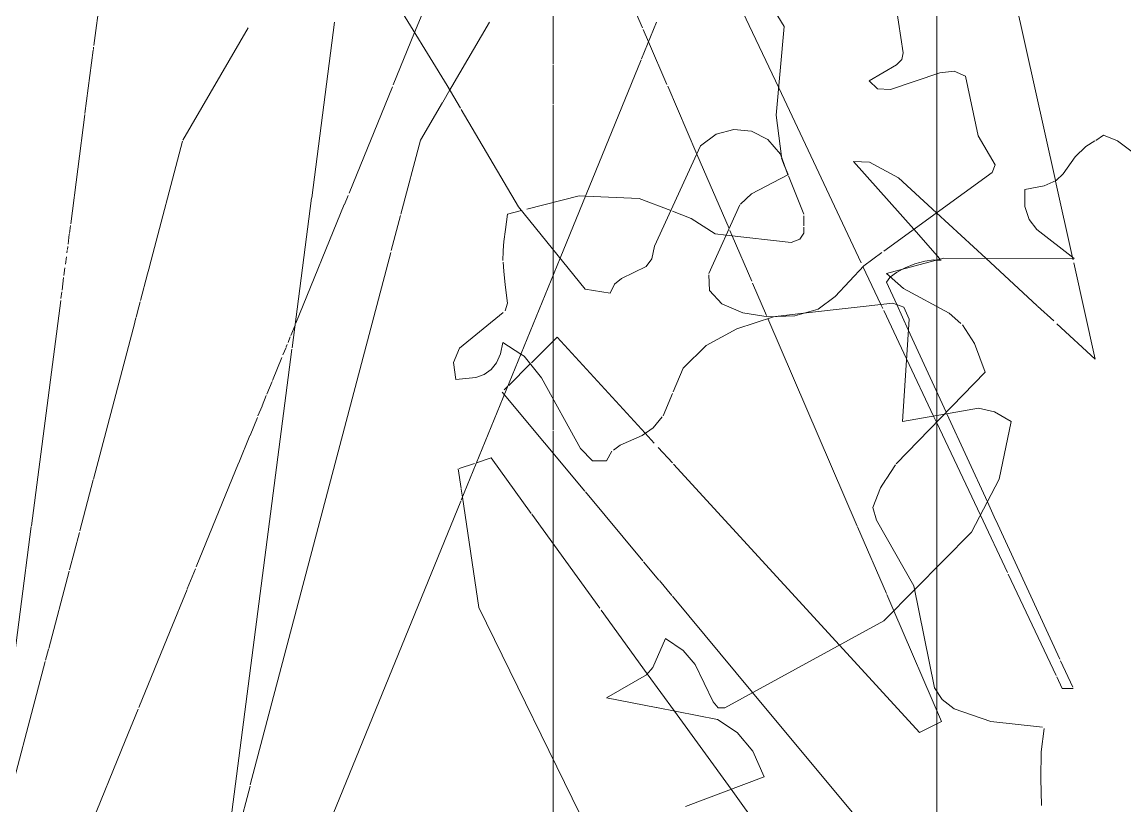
# Model space of a CAD drawing. Header units: inches. Extents: x 1275 to 2881, y -101 to 461.
# Drawn here: x 1410.81 to 1425.7, y 17.27 to 27.86 of the extents above; entities that cross this region are included whole.
import ezdxf

# ---------------------------------------------------------------- set-up
doc = ezdxf.new("R2010")
doc.units = ezdxf.units.IN
doc.header["$MEASUREMENT"] = 0
for name, color, linetype, lineweight in [('A-DETL-GENF-1', 7, 'Continuous', 9), ('A-DETL-GENF-2', 253, 'Continuous', 9), ('A-DETL-GENF-3', 8, 'Continuous', 9)]:
    doc.layers.add(name, color=color, linetype=linetype, lineweight=lineweight)

# ---------------------------------------------------------------- blocks, each defined once
blk = doc.blocks.new('lupin 26755 - lupin 26755-V5-BUILDING SECTION - EAST_WEST _ PREP KITCHEN - LOOKING SOUTH')
at = {"layer": 'A-DETL-GENF-2'}
for p, q in [((1414.717, 25.491), (1415.025, 27.863)), ((1417.116, 27.863), (1416.609, 26.994)), ((1419.171, 27.365), (1419.374, 27.863)), ((1418.071, 24.674), (1419.165, 27.351)), ((1416.607, 26.991), (1416.581, 26.946)), ((1416.581, 26.946), (1416.486, 26.783)), ((1416.482, 26.777), (1416.186, 26.269)), ((1416.186, 26.269), (1415.922, 25.266)), ((1414.453, 23.464), (1414.716, 25.484)), ((1415.918, 25.252), (1415.792, 24.776)), ((1415.786, 24.752), (1413.888, 17.559)), ((1416.736, 21.406), (1418.071, 24.674)), ((1413.489, 16.051), (1414.45, 23.443)), ((1414.331, 15.518), (1416.73, 21.391)), ((1413.884, 17.542), (1413.49, 16.051))]:
    blk.add_line(p, q, dxfattribs=at)
blk = doc.blocks.new('lupin 26755 - lupin 26755-V6-BUILDING SECTION - EAST_WEST _ PREP KITCHEN - LOOKING SOUTH')
at = {"layer": 'A-DETL-GENF-2'}
for p, q in [((1424.141, 28.511), (1424.761, 25.721)), ((1422.138, 24.611), (1421.023, 26.973)), ((1419.918, 26.08), (1420.352, 25.073)), ((1422.248, 25.969), (1422.034, 25.98)), ((1422.034, 25.98), (1422.848, 25.064)), ((1422.642, 25.757), (1422.248, 25.969)), ((1423.154, 25.286), (1422.642, 25.757)), ((1424.763, 25.712), (1424.991, 24.683)), ((1423.82, 24.672), (1423.154, 25.286)), ((1422.848, 25.064), (1423.201, 24.666)), ((1420.394, 24.975), (1420.659, 24.361)), ((1422.861, 24.596), (1422.729, 24.543)), ((1422.996, 24.634), (1422.861, 24.596)), ((1423.12, 24.652), (1422.996, 24.634)), ((1423.161, 24.649), (1423.12, 24.652)), ((1423.215, 24.645), (1423.161, 24.649)), ((1424.514, 24.032), (1423.82, 24.672)), ((1424.991, 24.683), (1424.999, 24.651)), ((1425.008, 24.61), (1425.297, 23.31)), ((1422.403, 24.049), (1422.161, 24.561)), ((1422.613, 24.481), (1422.532, 24.42)), ((1422.697, 24.526), (1422.613, 24.481)), ((1422.729, 24.543), (1422.697, 24.526)), ((1420.67, 24.335), (1420.858, 23.9)), ((1422.525, 24.414), (1422.479, 24.348)), ((1422.479, 24.348), (1422.617, 24.048)), ((1422.428, 23.996), (1422.403, 24.049)), ((1422.617, 24.048), (1422.773, 23.707)), ((1424.738, 23.826), (1424.52, 24.026)), ((1420.876, 23.857), (1422.083, 21.055)), ((1422.749, 23.316), (1422.441, 23.969)), ((1422.773, 23.707), (1423.286, 22.593)), ((1425.297, 23.31), (1424.777, 23.789)), ((1418.03, 23.607), (1417.684, 23.261)), ((1419.221, 22.308), (1418.03, 23.607)), ((1417.669, 23.246), (1417.379, 22.956)), ((1423.115, 22.541), (1422.749, 23.316)), ((1417.318, 22.83), (1418.405, 21.526)), ((1423.154, 22.457), (1423.115, 22.541)), ((1419.34, 22.177), (1419.221, 22.308)), ((1419.588, 21.907), (1419.396, 22.116)), ((1417.14, 21.976), (1416.942, 21.91)), ((1417.682, 21.226), (1417.14, 21.976)), ((1421.843, 19.447), (1419.602, 21.892)), ((1418.413, 21.516), (1419.189, 20.584)), ((1416.752, 21.446), (1416.975, 19.954)), ((1423.841, 21.383), (1423.953, 21.141)), ((1418.609, 19.945), (1417.691, 21.214)), ((1424.112, 20.429), (1423.747, 21.202)), ((1422.088, 21.045), (1422.477, 20.142)), ((1423.956, 21.134), (1424.819, 19.255)), ((1419.198, 20.574), (1419.404, 20.326)), ((1424.77, 19.035), (1424.123, 20.406)), ((1419.412, 20.318), (1419.579, 20.117)), ((1422.482, 20.131), (1422.576, 19.911)), ((1419.588, 20.106), (1420.671, 18.806)), ((1416.975, 19.954), (1419.604, 14.583)), ((1419.249, 19.061), (1418.627, 19.92)), ((1422.576, 19.911), (1423.22, 18.417)), ((1422.924, 18.268), (1421.843, 19.447)), ((1424.829, 19.235), (1424.993, 18.877)), ((1419.615, 18.555), (1419.249, 19.061)), ((1424.852, 18.861), (1424.777, 19.019)), ((1420.671, 18.806), (1422.428, 16.698)), ((1425, 18.861), (1424.852, 18.861)), ((1420.379, 17.499), (1419.615, 18.555)), ((1423.22, 18.417), (1422.924, 18.268)), ((1420.892, 16.79), (1420.379, 17.499))]:
    blk.add_line(p, q, dxfattribs=at)
at = {"layer": 'A-DETL-GENF-3'}
for p, q in [((1418.862, 28.53), (1419.182, 27.787)), ((1421.023, 26.973), (1420.266, 28.577)), ((1419.193, 27.762), (1419.265, 27.596)), ((1419.265, 27.596), (1419.514, 27.019)), ((1419.524, 26.996), (1419.918, 26.08)), ((1420.364, 25.046), (1420.394, 24.975)), ((1417.363, 22.94), (1417.317, 22.894)), ((1417.288, 22.865), (1417.318, 22.83)), ((1423.295, 22.572), (1423.841, 21.383)), ((1423.747, 21.202), (1423.154, 22.457)), ((1416.916, 21.901), (1416.706, 21.831)), ((1416.695, 21.827), (1416.735, 21.564)), ((1416.736, 21.554), (1416.752, 21.446))]:
    blk.add_line(p, q, dxfattribs=at)
blk = doc.blocks.new('lupin 26755 - lupin 26755-V7-BUILDING SECTION - EAST_WEST _ PREP KITCHEN - LOOKING SOUTH')
at = {"layer": 'A-DETL-GENF-3'}
for p, q in [((1416.107, 27.721), (1416.581, 28.881)), ((1411.775, 27.547), (1411.895, 28.468)), ((1413.861, 27.785), (1412.977, 26.269)), ((1415.817, 27.013), (1416.107, 27.721)), ((1411.655, 26.626), (1411.766, 27.482)), ((1411.768, 27.493), (1411.772, 27.523)), ((1415.221, 25.553), (1415.808, 26.988)), ((1411.462, 25.139), (1411.653, 26.613)), ((1412.973, 26.252), (1412.527, 24.561)), ((1415.158, 25.398), (1415.209, 25.522)), ((1414.504, 23.797), (1415.157, 25.397)), ((1411.445, 25.006), (1411.459, 25.117)), ((1411.426, 24.862), (1411.443, 24.996)), ((1411.41, 24.744), (1411.415, 24.776)), ((1411.417, 24.792), (1411.422, 24.833)), ((1411.391, 24.591), (1411.404, 24.693)), ((1411.371, 24.438), (1411.384, 24.543)), ((1412.501, 24.463), (1412.405, 24.101)), ((1412.526, 24.558), (1412.501, 24.464)), ((1411.345, 24.242), (1411.367, 24.412)), ((1411.33, 24.128), (1411.342, 24.217)), ((1410.931, 21.058), (1411.327, 24.1)), ((1412.401, 24.084), (1412.365, 23.948)), ((1412.344, 23.868), (1412.328, 23.809)), ((1412.364, 23.943), (1412.345, 23.875)), ((1412.328, 23.807), (1411.769, 21.689)), ((1414.435, 23.629), (1414.493, 23.77)), ((1414.397, 23.534), (1414.428, 23.611)), ((1414.329, 23.368), (1414.37, 23.469)), ((1414.373, 23.476), (1414.385, 23.507)), ((1414.186, 23.02), (1414.313, 23.33)), ((1414.111, 22.835), (1414.182, 23.01)), ((1414.046, 22.677), (1414.104, 22.818)), ((1413.991, 22.542), (1414.046, 22.676)), ((1413.884, 22.279), (1413.983, 22.521)), ((1413.732, 21.909), (1413.883, 22.277)), ((1413.158, 20.503), (1413.73, 21.903)), ((1411.767, 21.68), (1411.584, 20.99)), ((1410.279, 16.044), (1410.93, 21.048)), ((1411.579, 20.97), (1411.446, 20.465)), ((1411.44, 20.444), (1411.165, 19.401)), ((1413.037, 20.207), (1413.148, 20.477)), ((1412.806, 19.64), (1413.033, 20.197)), ((1412.382, 18.602), (1412.805, 19.638)), ((1411.162, 19.39), (1411.123, 19.243)), ((1411.119, 19.226), (1410.279, 16.044)), ((1412.198, 18.153), (1412.374, 18.583)), ((1411.18, 15.66), (1412.198, 18.153))]:
    blk.add_line(p, q, dxfattribs=at)
blk = doc.blocks.new('magnolia 26756 - magnolia 26756-V8-BUILDING SECTION - EAST_WEST _ PREP KITCHEN - LOOKING SOUTH')
at = {"layer": 'A-DETL-GENF-2'}
for p, q in [((1415.812, 28.201), (1416.546, 27.005)), ((1422.703, 27.446), (1422.611, 28.067)), ((1422.684, 27.359), (1422.703, 27.446)), ((1422.245, 27.068), (1422.613, 27.285)), ((1422.613, 27.285), (1422.684, 27.359)), ((1423.197, 27.178), (1422.532, 26.954)), ((1423.394, 27.201), (1423.197, 27.178)), ((1423.545, 27.134), (1423.394, 27.201)), ((1423.718, 26.328), (1423.545, 27.134)), ((1416.546, 27.005), (1416.725, 26.701)), ((1422.359, 26.959), (1422.245, 27.068)), ((1422.532, 26.954), (1422.359, 26.959)), ((1416.736, 26.683), (1417.51, 25.367)), ((1420.178, 26.348), (1420.417, 26.414)), ((1420.417, 26.414), (1420.658, 26.39)), ((1420.658, 26.39), (1420.876, 26.278)), ((1419.968, 26.189), (1420.178, 26.348)), ((1420.876, 26.278), (1421.047, 26.08)), ((1423.945, 25.934), (1423.718, 26.328)), ((1425.293, 26.258), (1425.172, 26.18)), ((1425.411, 26.334), (1425.304, 26.265)), ((1425.596, 26.258), (1425.411, 26.334)), ((1426.045, 25.922), (1425.596, 26.258)), ((1419.345, 24.834), (1419.968, 26.189)), ((1421.047, 26.08), (1421.145, 25.801)), ((1425.172, 26.18), (1425.027, 26.042)), ((1423.904, 25.831), (1423.945, 25.934)), ((1425.027, 26.042), (1424.865, 25.813)), ((1421.145, 25.801), (1420.657, 25.543)), ((1422.441, 24.767), (1423.904, 25.831)), ((1424.865, 25.813), (1424.768, 25.724)), ((1424.608, 25.653), (1424.345, 25.601)), ((1424.768, 25.724), (1424.608, 25.653)), ((1420.657, 25.543), (1420.508, 25.403)), ((1424.345, 25.601), (1424.348, 25.372)), ((1417.51, 25.367), (1418.41, 24.256)), ((1420.497, 25.392), (1420.078, 24.468)), ((1424.348, 25.372), (1424.407, 25.197)), ((1424.407, 25.197), (1424.508, 25.062)), ((1424.508, 25.062), (1425.011, 24.668)), ((1419.31, 24.667), (1419.345, 24.834)), ((1422.171, 24.571), (1422.415, 24.749)), ((1419.233, 24.561), (1419.31, 24.667)), ((1423.252, 24.673), (1422.478, 24.468)), ((1425.011, 24.668), (1423.252, 24.673)), ((1418.899, 24.398), (1419.233, 24.561)), ((1420.079, 24.449), (1420.087, 24.236)), ((1421.787, 24.154), (1422.171, 24.571)), ((1422.478, 24.468), (1422.707, 24.265)), ((1418.745, 24.201), (1418.805, 24.323)), ((1418.805, 24.323), (1418.899, 24.398)), ((1418.41, 24.256), (1418.745, 24.201)), ((1420.087, 24.236), (1420.257, 24.057)), ((1421.557, 23.984), (1421.787, 24.154)), ((1422.707, 24.265), (1423.326, 23.933)), ((1420.257, 24.057), (1420.54, 23.937)), ((1421.239, 23.895), (1421.557, 23.984)), ((1420.54, 23.937), (1420.883, 23.881)), ((1420.883, 23.881), (1421.239, 23.895)), ((1423.326, 23.933), (1423.484, 23.792)), ((1423.504, 23.774), (1423.667, 23.522)), ((1423.667, 23.522), (1423.811, 23.134)), ((1423.811, 23.134), (1422.609, 21.896)), ((1422.6, 21.881), (1422.474, 21.689)), ((1422.472, 21.685), (1422.397, 21.57)), ((1422.397, 21.57), (1422.296, 21.305)), ((1422.296, 21.305), (1422.345, 21.134)), ((1422.345, 21.134), (1422.85, 20.246)), ((1422.85, 20.246), (1423.127, 18.872)), ((1423.127, 18.872), (1423.232, 18.713)), ((1423.232, 18.713), (1423.393, 18.586)), ((1423.393, 18.586), (1423.886, 18.417)), ((1423.886, 18.417), (1424.584, 18.338)), ((1424.609, 18.32), (1424.566, 18.005)), ((1424.566, 18.005), (1424.561, 17.643)), ((1424.561, 17.643), (1424.57, 17.28))]:
    blk.add_line(p, q, dxfattribs=at)
blk = doc.blocks.new('magnolia 26756 - magnolia 26756-V10-BUILDING SECTION - EAST_WEST _ PREP KITCHEN - LOOKING SOUTH')
at = {"layer": 'A-DETL-GENF-2'}
for p, q in [((1421.096, 27.801), (1420.422, 28.927)), ((1420.991, 26.605), (1421.096, 27.801)), ((1421.06, 26.045), (1420.991, 26.605)), ((1421.099, 25.932), (1421.062, 26.025)), ((1421.149, 25.806), (1421.099, 25.932)), ((1421.363, 25.268), (1421.157, 25.787)), ((1418.413, 25.51), (1419.141, 25.48)), ((1419.141, 25.48), (1419.567, 25.316)), ((1417.333, 25.059), (1417.363, 25.268)), ((1417.363, 25.268), (1417.552, 25.316)), ((1419.588, 25.308), (1419.84, 25.21)), ((1419.84, 25.21), (1420.163, 25.001)), ((1421.361, 25.11), (1421.362, 25.244)), ((1417.312, 24.9), (1417.333, 25.059)), ((1421.361, 25.01), (1421.361, 25.091)), ((1417.301, 24.778), (1417.312, 24.9)), ((1420.163, 25.001), (1420.312, 24.984)), ((1420.312, 24.984), (1421.191, 24.886)), ((1421.192, 24.886), (1421.31, 24.93)), ((1421.31, 24.93), (1421.361, 25.01)), ((1417.3, 24.643), (1417.301, 24.769)), ((1417.301, 24.769), (1417.301, 24.776)), ((1417.31, 24.499), (1417.301, 24.622)), ((1417.331, 24.315), (1417.31, 24.499)), ((1417.363, 24.068), (1417.331, 24.315)), ((1417.331, 23.964), (1417.362, 24.064)), ((1422.563, 24.068), (1421.36, 23.929)), ((1422.713, 24.013), (1422.563, 24.068)), ((1422.783, 23.852), (1422.713, 24.013)), ((1416.711, 23.457), (1417.303, 23.942)), ((1420.951, 23.882), (1420.459, 23.72)), ((1421.36, 23.929), (1420.978, 23.885)), ((1422.696, 22.468), (1422.783, 23.852)), ((1420.459, 23.72), (1420.043, 23.493)), ((1417.296, 23.534), (1417.266, 23.38)), ((1417.541, 23.377), (1417.296, 23.534)), ((1416.632, 23.266), (1416.711, 23.457)), ((1420.043, 23.493), (1419.734, 23.19)), ((1416.663, 23.034), (1416.632, 23.266)), ((1417.213, 23.26), (1417.14, 23.168)), ((1417.266, 23.38), (1417.213, 23.26)), ((1417.586, 23.348), (1417.541, 23.377)), ((1417.82, 23.058), (1417.586, 23.348)), ((1417.047, 23.103), (1416.935, 23.062)), ((1417.14, 23.168), (1417.047, 23.103)), ((1419.734, 23.19), (1419.597, 22.866)), ((1416.935, 23.062), (1416.663, 23.034)), ((1418.345, 22.102), (1417.82, 23.058)), ((1419.588, 22.846), (1419.461, 22.546)), ((1423.719, 22.646), (1423.26, 22.566)), ((1423.935, 22.596), (1423.719, 22.646)), ((1419.448, 22.529), (1419.328, 22.381)), ((1423.26, 22.566), (1422.696, 22.468)), ((1424.162, 22.468), (1423.935, 22.596)), ((1419.328, 22.381), (1419.178, 22.279)), ((1424, 21.687), (1424.162, 22.468)), ((1419.178, 22.279), (1418.884, 22.149)), ((1418.51, 21.935), (1418.345, 22.102)), ((1418.77, 22.066), (1418.696, 21.934)), ((1418.884, 22.149), (1418.79, 22.081)), ((1418.696, 21.934), (1418.51, 21.935)), ((1423.627, 20.974), (1424, 21.687)), ((1422.86, 20.198), (1423.627, 20.974)), ((1422.442, 19.775), (1422.86, 20.198)), ((1420.296, 18.601), (1422.442, 19.775)), ((1419.325, 19.144), (1419.496, 19.535)), ((1419.496, 19.535), (1419.732, 19.374)), ((1419.732, 19.374), (1419.895, 19.186)), ((1419.236, 19.047), (1419.325, 19.144)), ((1419.895, 19.186), (1420.14, 18.679)), ((1418.696, 18.735), (1419.236, 19.047)), ((1419.367, 18.603), (1418.696, 18.735)), ((1420.14, 18.679), (1420.206, 18.6)), ((1420.195, 18.441), (1419.373, 18.602)), ((1420.206, 18.6), (1420.296, 18.601)), ((1420.461, 18.267), (1420.195, 18.441)), ((1420.674, 18.015), (1420.461, 18.267)), ((1420.829, 17.668), (1420.674, 18.015)), ((1419.763, 17.268), (1420.829, 17.668))]:
    blk.add_line(p, q, dxfattribs=at)
at = {"layer": 'A-DETL-GENF-3'}
for p, q in [((1417.624, 25.334), (1418.33, 25.514)), ((1418.33, 25.514), (1418.413, 25.51))]:
    blk.add_line(p, q, dxfattribs=at)
blk = doc.blocks.new('magnolia 26756 - magnolia 26756-V11-BUILDING SECTION - EAST_WEST _ PREP KITCHEN - LOOKING SOUTH')
at = {"layer": 'A-DETL-GENF-2'}
for p, q in [((1417.977, 24.776), (1417.977, 24.668)), ((1417.977, 24.571), (1417.977, 24.776)), ((1417.977, 24.776), (1417.977, 24.468)), ((1417.977, 24.667), (1417.977, 24.776)), ((1417.977, 24.776), (1417.977, 24.444)), ((1417.977, 24.673), (1417.977, 24.468)), ((1417.977, 24.668), (1417.977, 24.673)), ((1417.977, 24.561), (1417.977, 24.667)), ((1417.977, 24.444), (1417.977, 24.571)), ((1417.977, 24.444), (1417.977, 24.561)), ((1417.977, 24.315), (1417.977, 24.444)), ((1417.977, 24.444), (1417.977, 24.265)), ((1417.977, 24.154), (1417.977, 24.444)), ((1417.977, 24.444), (1417.977, 24.238)), ((1417.977, 24.409), (1417.977, 24.444)), ((1417.977, 24.444), (1417.977, 24.256)), ((1417.977, 24.323), (1417.977, 24.398)), ((1417.977, 24.201), (1417.977, 24.323)), ((1417.977, 24.068), (1417.977, 24.315)), ((1417.977, 24.238), (1417.977, 23.933)), ((1417.977, 24.238), (1417.977, 24.201)), ((1417.977, 24.236), (1417.977, 24.057)), ((1417.977, 23.984), (1417.977, 24.154)), ((1417.977, 24.013), (1417.977, 24.052)), ((1417.977, 24.052), (1417.977, 23.882)), ((1417.977, 23.964), (1417.977, 24.052)), ((1417.977, 24.052), (1417.977, 23.937)), ((1417.977, 23.86), (1417.977, 24.013)), ((1417.977, 23.895), (1417.977, 23.984)), ((1417.977, 23.554), (1417.977, 23.964)), ((1417.977, 23.937), (1417.977, 23.881)), ((1417.977, 23.933), (1417.977, 23.774)), ((1417.977, 23.881), (1417.977, 23.895)), ((1417.977, 23.86), (1417.977, 23.72)), ((1417.977, 23.554), (1417.977, 23.852)), ((1417.977, 23.774), (1417.977, 23.522)), ((1417.977, 23.72), (1417.977, 23.554)), ((1417.977, 23.498), (1417.977, 23.134)), ((1417.977, 23.134), (1417.977, 22.772)), ((1417.977, 22.772), (1417.977, 22.352)), ((1417.977, 22.336), (1417.977, 21.896)), ((1417.977, 21.896), (1417.977, 21.57)), ((1417.977, 21.545), (1417.977, 21.305)), ((1417.977, 21.305), (1417.977, 21.134)), ((1417.977, 21.126), (1417.977, 20.255)), ((1417.977, 20.246), (1417.977, 18.872)), ((1417.977, 18.872), (1417.977, 18.713)), ((1417.977, 18.713), (1417.977, 18.586)), ((1417.977, 18.586), (1417.977, 18.417)), ((1417.977, 18.417), (1417.977, 18.335)), ((1417.977, 18.335), (1417.977, 18.005)), ((1417.977, 18.005), (1417.977, 17.643)), ((1417.977, 17.643), (1417.977, 17.28)), ((1417.977, 17.28), (1417.977, 16.944))]:
    blk.add_line(p, q, dxfattribs=at)
at = {"layer": 'A-DETL-GENF-3'}
for p, q in [((1417.977, 27.801), (1417.977, 28.497)), ((1417.977, 28.23), (1417.977, 27.534)), ((1417.977, 28.201), (1417.977, 27.294)), ((1417.977, 27.446), (1417.977, 28.067)), ((1417.977, 27.294), (1417.977, 27.782)), ((1417.977, 27.519), (1417.977, 27.564)), ((1417.977, 27.564), (1417.977, 27.533)), ((1417.977, 27.534), (1417.977, 27.519)), ((1417.977, 27.533), (1417.977, 27.446)), ((1417.977, 27.359), (1417.977, 27.446)), ((1417.977, 27.442), (1417.977, 27.294)), ((1417.977, 27.294), (1417.977, 27.359)), ((1417.977, 26.759), (1417.977, 27.282)), ((1417.977, 27.068), (1417.977, 27.282)), ((1417.977, 27.282), (1417.977, 27.005)), ((1417.977, 27.267), (1417.977, 26.974)), ((1417.977, 27.201), (1417.977, 27.178)), ((1417.977, 27.134), (1417.977, 27.201)), ((1417.977, 27.178), (1417.977, 26.954)), ((1417.977, 26.759), (1417.977, 27.134)), ((1417.977, 26.959), (1417.977, 27.068)), ((1417.977, 27.005), (1417.977, 26.759)), ((1417.977, 26.974), (1417.977, 26.775)), ((1417.977, 26.954), (1417.977, 26.959)), ((1417.977, 26.605), (1417.977, 26.747)), ((1417.977, 26.328), (1417.977, 26.747)), ((1417.977, 26.747), (1417.977, 25.424)), ((1417.977, 26.747), (1417.977, 26.664)), ((1417.977, 26.638), (1417.977, 26.53)), ((1417.977, 26.307), (1417.977, 26.605)), ((1417.977, 26.53), (1417.977, 26.421)), ((1417.977, 26.421), (1417.977, 26.277)), ((1417.977, 26.414), (1417.977, 26.39)), ((1417.977, 26.348), (1417.977, 26.414)), ((1417.977, 26.39), (1417.977, 26.278)), ((1417.977, 26.189), (1417.977, 26.348)), ((1417.977, 25.934), (1417.977, 26.307)), ((1417.977, 26.272), (1417.977, 26.307)), ((1417.977, 26.307), (1417.977, 26.18)), ((1417.977, 26.025), (1417.977, 26.272)), ((1417.977, 26.272), (1417.977, 26.08)), ((1417.977, 26.272), (1417.977, 26.068)), ((1417.977, 25.922), (1417.977, 26.258)), ((1417.977, 25.424), (1417.977, 26.189)), ((1417.977, 26.18), (1417.977, 26.042)), ((1417.977, 26.08), (1417.977, 25.801)), ((1417.977, 26.068), (1417.977, 25.915)), ((1417.977, 26.042), (1417.977, 25.813)), ((1417.977, 25.424), (1417.977, 26.025)), ((1417.977, 25.831), (1417.977, 25.934)), ((1417.977, 25.876), (1417.977, 25.922)), ((1417.977, 25.915), (1417.977, 25.876)), ((1417.977, 25.424), (1417.977, 25.831)), ((1417.977, 25.813), (1417.977, 25.724)), ((1417.977, 25.801), (1417.977, 25.543)), ((1417.977, 25.724), (1417.977, 25.653)), ((1417.977, 25.653), (1417.977, 25.601)), ((1417.977, 25.601), (1417.977, 25.424)), ((1417.977, 25.523), (1417.977, 25.424)), ((1417.977, 25.514), (1417.977, 25.48)), ((1417.977, 25.424), (1417.977, 25.514)), ((1417.977, 25.48), (1417.977, 25.424)), ((1417.977, 25.268), (1417.977, 25.424)), ((1417.977, 25.424), (1417.977, 25.231)), ((1417.977, 25.268), (1417.977, 25.424)), ((1417.977, 25.424), (1417.977, 25.367)), ((1417.977, 24.855), (1417.977, 25.424)), ((1417.977, 25.424), (1417.977, 25.392)), ((1417.977, 24.79), (1417.977, 25.424)), ((1417.977, 25.424), (1417.977, 25.372)), ((1417.977, 25.392), (1417.977, 24.79)), ((1417.977, 25.372), (1417.977, 25.197)), ((1417.977, 25.367), (1417.977, 24.79)), ((1417.977, 25.059), (1417.977, 25.264)), ((1417.977, 25.01), (1417.977, 25.264)), ((1417.977, 25.185), (1417.977, 25.001)), ((1417.977, 25.185), (1417.977, 25.062)), ((1417.977, 24.9), (1417.977, 25.041)), ((1417.977, 25.041), (1417.977, 24.79)), ((1417.977, 24.99), (1417.977, 24.886)), ((1417.977, 24.93), (1417.977, 24.99)), ((1417.977, 24.886), (1417.977, 24.93)), ((1417.977, 24.79), (1417.977, 24.9)), ((1417.977, 24.79), (1417.977, 24.834)), ((1417.977, 24.769), (1417.977, 24.776)), ((1417.977, 24.643), (1417.977, 24.769)), ((1417.977, 24.499), (1417.977, 24.643)), ((1417.977, 24.444), (1417.977, 24.499)), ((1417.977, 23.457), (1417.977, 23.554)), ((1417.977, 23.554), (1417.977, 23.498)), ((1417.977, 22.772), (1417.977, 23.554)), ((1417.977, 23.534), (1417.977, 23.38)), ((1417.977, 23.349), (1417.977, 23.534)), ((1417.977, 23.493), (1417.977, 23.19)), ((1417.977, 23.266), (1417.977, 23.457)), ((1417.977, 23.38), (1417.977, 23.26)), ((1417.977, 23.058), (1417.977, 23.348)), ((1417.977, 23.051), (1417.977, 23.24)), ((1417.977, 23.24), (1417.977, 23.168)), ((1417.977, 23.19), (1417.977, 22.772)), ((1417.977, 23.168), (1417.977, 23.103)), ((1417.977, 23.103), (1417.977, 23.062)), ((1417.977, 23.062), (1417.977, 23.034)), ((1417.977, 22.772), (1417.977, 23.051)), ((1417.977, 22.468), (1417.977, 22.772)), ((1417.977, 22.772), (1417.977, 22.546)), ((1417.977, 22.352), (1417.977, 22.772)), ((1417.977, 22.596), (1417.977, 22.647)), ((1417.977, 22.647), (1417.977, 22.468)), ((1417.977, 22.468), (1417.977, 22.596)), ((1417.977, 22.546), (1417.977, 22.385)), ((1417.977, 22.352), (1417.977, 22.468)), ((1417.977, 22.381), (1417.977, 22.352)), ((1417.977, 22.039), (1417.977, 22.336)), ((1417.977, 22.336), (1417.977, 22.304)), ((1417.977, 22.102), (1417.977, 22.336)), ((1417.977, 22.279), (1417.977, 22.149)), ((1417.977, 22.149), (1417.977, 22.066)), ((1417.977, 22.039), (1417.977, 22.102)), ((1417.977, 21.935), (1417.977, 22.039)), ((1417.977, 22.039), (1417.977, 21.934)), ((1417.977, 21.687), (1417.977, 22.039)), ((1417.977, 21.934), (1417.977, 21.935)), ((1417.977, 20.993), (1417.977, 21.687)), ((1417.977, 20.819), (1417.977, 20.974)), ((1417.977, 20.371), (1417.977, 20.799)), ((1417.977, 19.775), (1417.977, 20.366)), ((1417.977, 19.665), (1417.977, 19.775)), ((1417.977, 18.601), (1417.977, 19.646)), ((1417.977, 19.535), (1417.977, 19.374)), ((1417.977, 19.144), (1417.977, 19.535)), ((1417.977, 19.356), (1417.977, 19.186)), ((1417.977, 19.186), (1417.977, 18.679)), ((1417.977, 19.047), (1417.977, 19.144)), ((1417.977, 18.735), (1417.977, 19.047)), ((1417.977, 18.441), (1417.977, 18.735)), ((1417.977, 18.679), (1417.977, 18.6)), ((1417.977, 18.6), (1417.977, 18.601)), ((1417.977, 18.267), (1417.977, 18.441)), ((1417.977, 18.044), (1417.977, 18.267)), ((1417.977, 17.907), (1417.977, 18.015)), ((1417.977, 17.811), (1417.977, 17.907)), ((1417.977, 17.668), (1417.977, 17.791)), ((1417.977, 17.277), (1417.977, 17.668))]:
    blk.add_line(p, q, dxfattribs=at)
blk = doc.blocks.new('magnolia 26756 - magnolia 26756-V14-BUILDING SECTION - EAST_WEST _ PREP KITCHEN - LOOKING SOUTH')
at = {"layer": 'A-DETL-GENF-1'}
for p, q in [((1423.157, 28.201), (1423.157, 27.005)), ((1423.157, 27.446), (1423.157, 28.067)), ((1423.157, 27.359), (1423.157, 27.446)), ((1423.157, 27.285), (1423.157, 27.359)), ((1423.157, 27.068), (1423.157, 27.285)), ((1423.157, 27.134), (1423.157, 27.201)), ((1423.157, 27.201), (1423.157, 27.178)), ((1423.157, 27.178), (1423.157, 26.954)), ((1423.157, 26.328), (1423.157, 27.134)), ((1423.157, 26.959), (1423.157, 27.068)), ((1423.157, 27.005), (1423.157, 25.367)), ((1423.157, 26.954), (1423.157, 26.959)), ((1423.157, 26.348), (1423.157, 26.414)), ((1423.157, 26.414), (1423.157, 26.39)), ((1423.157, 26.39), (1423.157, 26.278)), ((1423.157, 26.189), (1423.157, 26.348)), ((1423.157, 25.934), (1423.157, 26.328)), ((1423.157, 26.278), (1423.157, 26.08)), ((1423.157, 24.834), (1423.157, 26.189)), ((1423.157, 26.08), (1423.157, 25.801)), ((1423.157, 25.831), (1423.157, 25.934)), ((1423.157, 24.571), (1423.157, 25.831)), ((1423.157, 25.801), (1423.157, 25.543)), ((1423.157, 25.543), (1423.157, 25.392)), ((1423.157, 25.392), (1423.157, 24.468)), ((1423.157, 25.367), (1423.157, 24.256)), ((1423.157, 24.667), (1423.157, 24.834)), ((1423.157, 24.673), (1423.157, 24.468)), ((1423.157, 24.561), (1423.157, 24.667)), ((1423.157, 24.154), (1423.157, 24.571)), ((1423.157, 24.398), (1423.157, 24.561)), ((1423.157, 24.468), (1423.157, 24.236)), ((1423.157, 24.468), (1423.157, 24.265)), ((1423.157, 24.323), (1423.157, 24.398)), ((1423.157, 24.201), (1423.157, 24.323)), ((1423.157, 24.265), (1423.157, 23.933)), ((1423.157, 24.256), (1423.157, 24.201)), ((1423.157, 24.236), (1423.157, 24.057)), ((1423.157, 23.984), (1423.157, 24.154)), ((1423.157, 24.057), (1423.157, 23.937)), ((1423.157, 23.895), (1423.157, 23.984)), ((1423.157, 23.937), (1423.157, 23.881)), ((1423.157, 23.933), (1423.157, 23.774)), ((1423.157, 23.881), (1423.157, 23.895)), ((1423.157, 23.774), (1423.157, 23.522)), ((1423.157, 23.522), (1423.157, 23.134)), ((1423.157, 23.134), (1423.157, 21.896)), ((1423.157, 21.896), (1423.157, 21.57)), ((1423.157, 21.57), (1423.157, 21.305)), ((1423.157, 21.305), (1423.157, 21.134)), ((1423.157, 21.134), (1423.157, 20.246)), ((1423.157, 20.246), (1423.157, 18.872)), ((1423.157, 18.872), (1423.157, 18.713)), ((1423.157, 18.713), (1423.157, 18.586)), ((1423.157, 18.586), (1423.157, 18.417))]:
    blk.add_line(p, q, dxfattribs=at)
at = {"layer": 'A-DETL-GENF-2'}
for p, q in [((1423.157, 27.801), (1423.157, 28.497)), ((1423.157, 28.23), (1423.157, 27.534)), ((1423.157, 27.165), (1423.157, 27.801)), ((1423.157, 27.519), (1423.157, 27.564)), ((1423.157, 27.564), (1423.157, 27.533)), ((1423.157, 27.534), (1423.157, 27.519)), ((1423.157, 27.533), (1423.157, 27.442)), ((1423.157, 27.442), (1423.157, 27.267)), ((1423.157, 27.267), (1423.157, 26.974)), ((1423.157, 26.624), (1423.157, 27.165)), ((1423.157, 26.974), (1423.157, 26.775)), ((1423.157, 26.775), (1423.157, 26.638)), ((1423.157, 26.638), (1423.157, 26.53)), ((1423.157, 26.025), (1423.157, 26.605)), ((1423.157, 26.53), (1423.157, 26.421)), ((1423.157, 26.421), (1423.157, 26.277)), ((1423.157, 26.258), (1423.157, 26.334)), ((1423.157, 26.334), (1423.157, 26.18)), ((1423.157, 26.277), (1423.157, 26.068)), ((1423.157, 25.922), (1423.157, 26.258)), ((1423.157, 26.18), (1423.157, 26.042)), ((1423.157, 26.068), (1423.157, 25.915)), ((1423.157, 26.042), (1423.157, 25.813)), ((1423.157, 25.288), (1423.157, 26.025)), ((1423.157, 25.876), (1423.157, 25.922)), ((1423.157, 25.915), (1423.157, 25.876)), ((1423.157, 25.813), (1423.157, 25.724)), ((1423.157, 25.724), (1423.157, 25.653)), ((1423.157, 25.653), (1423.157, 25.601)), ((1423.157, 25.601), (1423.157, 25.372)), ((1423.157, 25.514), (1423.157, 25.48)), ((1423.157, 25.288), (1423.157, 25.514)), ((1423.157, 25.48), (1423.157, 25.288)), ((1423.157, 25.372), (1423.157, 25.197)), ((1423.157, 25.288), (1423.157, 25.21)), ((1423.157, 25.059), (1423.157, 25.268)), ((1423.157, 25.01), (1423.157, 25.268)), ((1423.157, 25.21), (1423.157, 25.001)), ((1423.157, 25.197), (1423.157, 25.062)), ((1423.157, 25.062), (1423.157, 24.668)), ((1423.157, 24.9), (1423.157, 25.059)), ((1423.157, 24.93), (1423.157, 25.01)), ((1423.157, 25.001), (1423.157, 24.886)), ((1423.157, 24.886), (1423.157, 24.93)), ((1423.157, 24.769), (1423.157, 24.9)), ((1423.157, 24.648), (1423.157, 24.769)), ((1423.157, 24.668), (1423.157, 24.673)), ((1423.157, 24.499), (1423.157, 24.643)), ((1423.157, 24.315), (1423.157, 24.494)), ((1423.157, 24.068), (1423.157, 24.315)), ((1423.157, 24.024), (1423.157, 24.068)), ((1423.157, 24.068), (1423.157, 24.024)), ((1423.157, 24.024), (1423.157, 24.068)), ((1423.157, 24.024), (1423.157, 23.882)), ((1423.157, 23.964), (1423.157, 24.024)), ((1423.157, 23.855), (1423.157, 24.013)), ((1423.157, 23.457), (1423.157, 23.964)), ((1423.157, 23.855), (1423.157, 23.72)), ((1423.157, 22.468), (1423.157, 23.852)), ((1423.157, 23.72), (1423.157, 23.493)), ((1423.157, 23.348), (1423.157, 23.534)), ((1423.157, 23.534), (1423.157, 23.38)), ((1423.157, 23.493), (1423.157, 23.19)), ((1423.157, 23.266), (1423.157, 23.457)), ((1423.157, 23.38), (1423.157, 23.26)), ((1423.157, 23.058), (1423.157, 23.348)), ((1423.157, 23.034), (1423.157, 23.266)), ((1423.157, 23.26), (1423.157, 23.168)), ((1423.157, 23.19), (1423.157, 22.546)), ((1423.157, 23.168), (1423.157, 23.103)), ((1423.157, 23.103), (1423.157, 23.062)), ((1423.157, 23.062), (1423.157, 23.034)), ((1423.157, 22.46), (1423.157, 23.058)), ((1423.157, 22.596), (1423.157, 22.647)), ((1423.157, 22.647), (1423.157, 22.468)), ((1423.157, 22.468), (1423.157, 22.596)), ((1423.157, 22.546), (1423.157, 22.46)), ((1423.157, 22.102), (1423.157, 22.46)), ((1423.157, 22.46), (1423.157, 22.381)), ((1423.157, 21.687), (1423.157, 22.46)), ((1423.157, 22.381), (1423.157, 22.279)), ((1423.157, 22.279), (1423.157, 22.149)), ((1423.157, 22.149), (1423.157, 22.066)), ((1423.157, 21.935), (1423.157, 22.102)), ((1423.157, 22.066), (1423.157, 21.934)), ((1423.157, 21.934), (1423.157, 21.935)), ((1423.157, 20.993), (1423.157, 21.687)), ((1423.157, 19.775), (1423.157, 20.974)), ((1423.157, 18.827), (1423.157, 19.775)), ((1423.157, 19.535), (1423.157, 19.374)), ((1423.157, 19.144), (1423.157, 19.535)), ((1423.157, 19.356), (1423.157, 19.186)), ((1423.157, 19.186), (1423.157, 18.827)), ((1423.157, 19.047), (1423.157, 19.144)), ((1423.157, 18.827), (1423.157, 19.047)), ((1423.157, 18.735), (1423.157, 18.827)), ((1423.157, 18.827), (1423.157, 18.679)), ((1423.157, 18.601), (1423.157, 18.827)), ((1423.157, 18.441), (1423.157, 18.735)), ((1423.157, 18.679), (1423.157, 18.6)), ((1423.157, 18.6), (1423.157, 18.601)), ((1423.157, 18.267), (1423.157, 18.441)), ((1423.157, 18.417), (1423.157, 18.335)), ((1423.157, 18.335), (1423.157, 18.005)), ((1423.157, 18.044), (1423.157, 18.267)), ((1423.157, 17.668), (1423.157, 18.015)), ((1423.157, 18.005), (1423.157, 17.643)), ((1423.157, 17.277), (1423.157, 17.668)), ((1423.157, 17.643), (1423.157, 17.28)), ((1423.157, 17.28), (1423.157, 16.944))]:
    blk.add_line(p, q, dxfattribs=at)

msp = doc.modelspace()

# ---------------------------------------------------------------- block references
at = {"layer": 'A-DETL-GENF-1'}
for name in ['lupin 26755 - lupin 26755-V7-BUILDING SECTION - EAST_WEST _ PREP KITCHEN - LOOKING SOUTH', 'lupin 26755 - lupin 26755-V5-BUILDING SECTION - EAST_WEST _ PREP KITCHEN - LOOKING SOUTH', 'lupin 26755 - lupin 26755-V6-BUILDING SECTION - EAST_WEST _ PREP KITCHEN - LOOKING SOUTH', 'magnolia 26756 - magnolia 26756-V10-BUILDING SECTION - EAST_WEST _ PREP KITCHEN - LOOKING SOUTH', 'magnolia 26756 - magnolia 26756-V11-BUILDING SECTION - EAST_WEST _ PREP KITCHEN - LOOKING SOUTH', 'magnolia 26756 - magnolia 26756-V14-BUILDING SECTION - EAST_WEST _ PREP KITCHEN - LOOKING SOUTH', 'magnolia 26756 - magnolia 26756-V8-BUILDING SECTION - EAST_WEST _ PREP KITCHEN - LOOKING SOUTH']:
    msp.add_blockref(name, (0, 0), dxfattribs=at)

doc.saveas('drawing.dxf')
